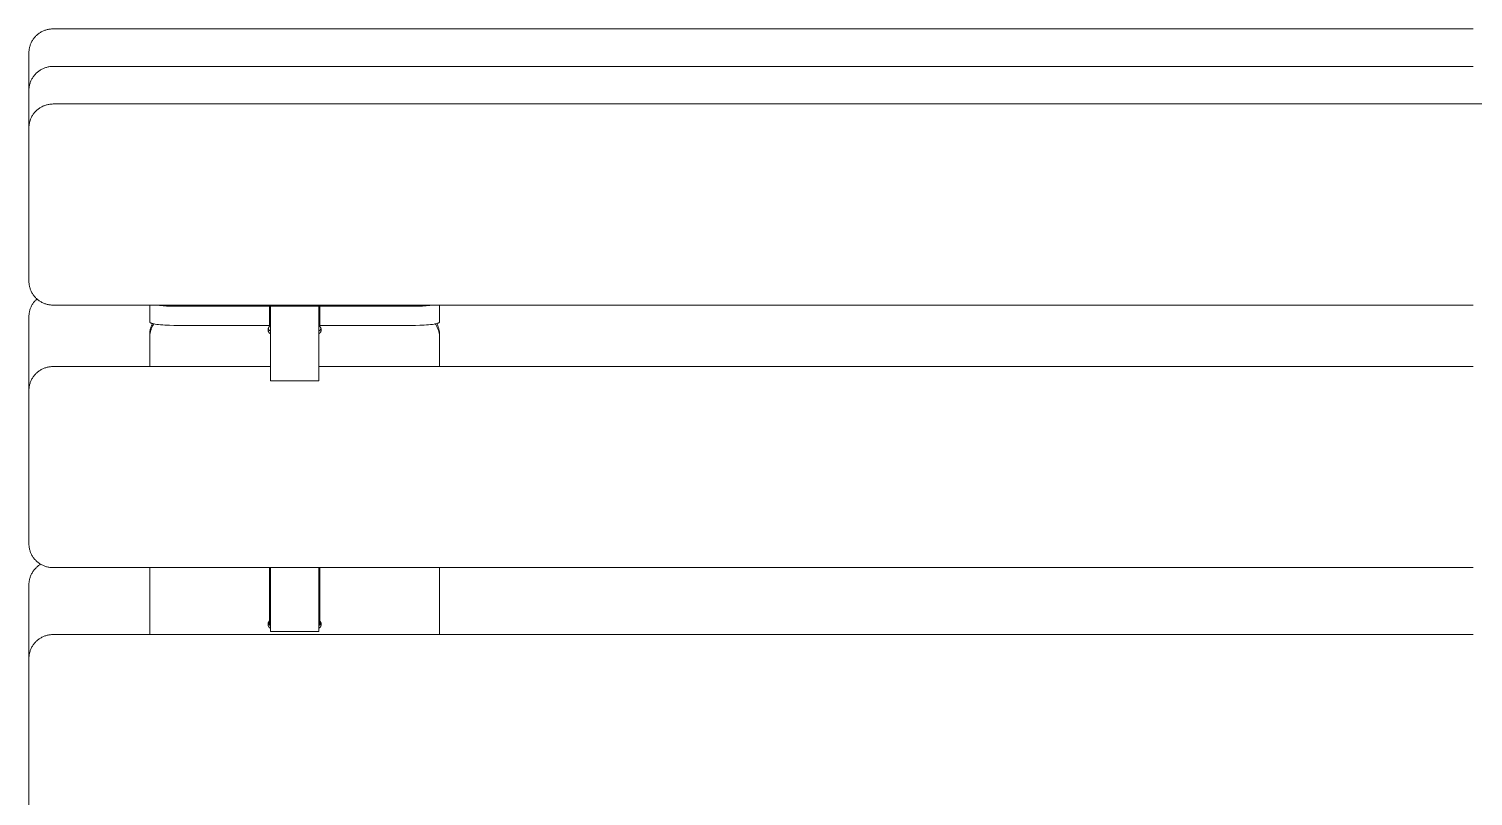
# Model space of a CAD drawing. Header units: inches. Extents: x -6 to 177, y -6 to 113.
# Drawn here: x 42.16 to 53.93, y 104.76 to 111.01 of the extents above; entities that cross this region are included whole.
import ezdxf

# ---------------------------------------------------------------- set-up
doc = ezdxf.new("R2010")
doc.units = ezdxf.units.IN
doc.layers.add('ZANO_R', color=7, linetype='Continuous', lineweight=0)

msp = doc.modelspace()

# ---------------------------------------------------------------- linework, layer by layer
at = {"layer": 'ZANO_R'}
for p, q in [((42.25411, 110.98212), (42.25991, 110.98551)), ((42.25991, 110.98551), (42.26582, 110.98871)), ((42.26582, 110.98871), (42.27184, 110.9917)), ((42.27184, 110.9917), (42.27796, 110.99448)), ((42.27796, 110.99448), (42.28417, 110.99705)), ((42.28417, 110.99705), (42.29047, 110.99941)), ((42.29047, 110.99941), (42.29684, 111.00156)), ((42.29684, 111.00156), (42.30328, 111.00348)), ((42.30328, 111.00348), (42.30978, 111.00518)), ((42.30978, 111.00518), (42.31634, 111.00666)), ((42.31634, 111.00666), (42.32295, 111.00792)), ((42.32295, 111.00792), (42.32959, 111.00895)), ((42.32959, 111.00895), (42.33626, 111.00975)), ((42.33626, 111.00975), (42.34296, 111.01032)), ((42.34296, 111.01032), (42.34967, 111.01067)), ((42.34967, 111.01067), (42.3564, 111.01078)), ((42.3564, 111.01078), (53.92871, 111.01078)), ((42.16512, 110.86052), (42.16683, 110.86703)), ((42.16683, 110.86703), (42.16875, 110.87347)), ((42.16875, 110.87347), (42.17089, 110.87984)), ((42.17089, 110.87984), (42.17325, 110.88613)), ((42.17325, 110.88613), (42.17583, 110.89234)), ((42.17583, 110.89234), (42.17861, 110.89846)), ((42.17861, 110.89846), (42.1816, 110.90448)), ((42.1816, 110.90448), (42.18479, 110.9104)), ((42.18479, 110.9104), (42.18819, 110.9162)), ((42.18819, 110.9162), (42.19178, 110.92188)), ((42.19178, 110.92188), (42.19556, 110.92744)), ((42.19556, 110.92744), (42.19953, 110.93287)), ((42.19953, 110.93287), (42.20368, 110.93815)), ((42.20368, 110.93815), (42.20801, 110.94329)), ((42.20801, 110.94329), (42.21252, 110.94828)), ((42.21252, 110.94828), (42.21719, 110.95312)), ((42.21719, 110.95312), (42.22202, 110.95779)), ((42.22202, 110.95779), (42.22701, 110.96229)), ((42.22701, 110.96229), (42.23215, 110.96662)), ((42.23215, 110.96662), (42.23744, 110.97078)), ((42.23744, 110.97078), (42.24287, 110.97475)), ((42.24287, 110.97475), (42.24842, 110.97853)), ((42.24842, 110.97853), (42.25411, 110.98212)), ((42.15953, 110.81391), (42.15964, 110.82063)), ((42.15953, 110.66096), (42.15953, 110.81391)), ((42.15964, 110.82063), (42.15999, 110.82735)), ((42.15999, 110.82735), (42.16056, 110.83404)), ((42.16056, 110.83404), (42.16136, 110.84072)), ((42.16136, 110.84072), (42.16239, 110.84736)), ((42.16239, 110.84736), (42.16364, 110.85397)), ((42.16364, 110.85397), (42.16512, 110.86052)), ((42.15953, 110.5127), (42.15953, 110.66096)), ((42.19953, 110.62696), (42.20368, 110.63225)), ((42.20368, 110.63225), (42.20801, 110.63739)), ((42.20801, 110.63739), (42.21252, 110.64238)), ((42.21252, 110.64238), (42.21719, 110.64722)), ((42.21719, 110.64722), (42.22202, 110.65189)), ((42.22202, 110.65189), (42.22701, 110.65639)), ((42.22701, 110.65639), (42.23215, 110.66072)), ((42.23215, 110.66072), (42.23744, 110.66488)), ((42.23744, 110.66488), (42.24287, 110.66884)), ((42.24287, 110.66884), (42.24842, 110.67263)), ((42.24842, 110.67263), (42.25411, 110.67622)), ((42.25411, 110.67622), (42.25991, 110.67961)), ((42.25991, 110.67961), (42.26582, 110.68281)), ((42.26582, 110.68281), (42.27184, 110.6858)), ((42.27184, 110.6858), (42.27796, 110.68858)), ((42.27796, 110.68858), (42.28417, 110.69115)), ((42.28417, 110.69115), (42.29047, 110.69351)), ((42.29047, 110.69351), (42.29684, 110.69565)), ((42.29684, 110.69565), (42.30328, 110.69758)), ((42.30328, 110.69758), (42.30978, 110.69928)), ((42.30978, 110.69928), (42.31634, 110.70076)), ((42.31634, 110.70076), (42.32295, 110.70202)), ((42.32295, 110.70202), (42.32959, 110.70304)), ((42.32959, 110.70304), (42.33626, 110.70385)), ((42.33626, 110.70385), (42.34296, 110.70442)), ((42.34296, 110.70442), (42.34967, 110.70476)), ((42.34967, 110.70476), (42.3564, 110.70488)), ((42.3564, 110.70488), (53.92871, 110.70488)), ((42.15953, 110.50801), (42.15964, 110.51473)), ((42.15964, 110.51473), (42.15999, 110.52144)), ((42.15999, 110.52144), (42.16056, 110.52814)), ((42.16056, 110.52814), (42.16136, 110.53482)), ((42.16136, 110.53482), (42.16239, 110.54146)), ((42.16239, 110.54146), (42.16364, 110.54806)), ((42.16364, 110.54806), (42.16512, 110.55462)), ((42.16512, 110.55462), (42.16683, 110.56112)), ((42.16683, 110.56112), (42.16875, 110.56756)), ((42.16875, 110.56756), (42.17089, 110.57394)), ((42.17089, 110.57394), (42.17325, 110.58023)), ((42.17325, 110.58023), (42.17583, 110.58644)), ((42.17583, 110.58644), (42.17861, 110.59256)), ((42.17861, 110.59256), (42.1816, 110.59858)), ((42.1816, 110.59858), (42.18479, 110.6045)), ((42.18479, 110.6045), (42.18819, 110.6103)), ((42.18819, 110.6103), (42.19178, 110.61598)), ((42.19178, 110.61598), (42.19556, 110.62154)), ((42.19556, 110.62154), (42.19953, 110.62696)), ((42.15953, 110.35506), (42.15953, 110.50801)), ((42.31634, 110.39486), (42.32295, 110.39611)), ((42.32295, 110.39611), (42.32959, 110.39714)), ((42.32959, 110.39714), (42.33626, 110.39794)), ((42.33626, 110.39794), (42.34296, 110.39852)), ((42.34296, 110.39852), (42.34967, 110.39886)), ((42.34967, 110.39886), (42.3564, 110.39898)), ((42.3564, 110.39898), (53.92871, 110.39898)), ((53.92871, 110.39898), (65.50103, 110.39898)), ((42.15953, 110.2068), (42.15953, 110.35506)), ((42.17325, 110.27433), (42.17583, 110.28054)), ((42.17583, 110.28054), (42.17861, 110.28666)), ((42.17861, 110.28666), (42.1816, 110.29268)), ((42.1816, 110.29268), (42.18479, 110.29859)), ((42.18479, 110.29859), (42.18819, 110.3044)), ((42.18819, 110.3044), (42.19178, 110.31008)), ((42.19178, 110.31008), (42.19556, 110.31564)), ((42.19556, 110.31564), (42.19953, 110.32106)), ((42.19953, 110.32106), (42.20368, 110.32635)), ((42.20368, 110.32635), (42.20801, 110.33149)), ((42.20801, 110.33149), (42.21252, 110.33648)), ((42.21252, 110.33648), (42.21719, 110.34131)), ((42.21719, 110.34131), (42.22202, 110.34599)), ((42.22202, 110.34599), (42.22701, 110.35049)), ((42.22701, 110.35049), (42.23215, 110.35482)), ((42.23215, 110.35482), (42.23744, 110.35897)), ((42.23744, 110.35897), (42.24287, 110.36294)), ((42.24287, 110.36294), (42.24842, 110.36673)), ((42.24842, 110.36673), (42.25411, 110.37032)), ((42.25411, 110.37032), (42.25991, 110.37371)), ((42.25991, 110.37371), (42.26582, 110.3769)), ((42.26582, 110.3769), (42.27184, 110.37989)), ((42.27184, 110.37989), (42.27796, 110.38268)), ((42.27796, 110.38268), (42.28417, 110.38525)), ((42.28417, 110.38525), (42.29047, 110.38761)), ((42.29047, 110.38761), (42.29684, 110.38975)), ((42.29684, 110.38975), (42.30328, 110.39168)), ((42.30328, 110.39168), (42.30978, 110.39338)), ((42.30978, 110.39338), (42.31634, 110.39486)), ((42.15953, 110.20211), (42.15964, 110.20883)), ((42.15953, 110.04916), (42.15953, 110.20211)), ((42.15964, 110.20883), (42.15999, 110.21554)), ((42.15999, 110.21554), (42.16056, 110.22224)), ((42.16056, 110.22224), (42.16136, 110.22891)), ((42.16136, 110.22891), (42.16239, 110.23556)), ((42.16239, 110.23556), (42.16364, 110.24216)), ((42.16364, 110.24216), (42.16512, 110.24872)), ((42.16512, 110.24872), (42.16683, 110.25522)), ((42.16683, 110.25522), (42.16875, 110.26166)), ((42.16875, 110.26166), (42.17089, 110.26803)), ((42.17089, 110.26803), (42.17325, 110.27433)), ((42.15953, 108.95735), (42.15953, 110.04916)), ((42.15964, 108.95063), (42.15953, 108.95735)), ((42.15999, 108.94392), (42.15964, 108.95063)), ((42.16056, 108.93722), (42.15999, 108.94392)), ((42.16136, 108.93054), (42.16056, 108.93722)), ((42.16239, 108.9239), (42.16136, 108.93054)), ((42.16364, 108.9173), (42.16239, 108.9239)), ((42.16512, 108.91074), (42.16364, 108.9173)), ((42.16683, 108.90424), (42.16512, 108.91074)), ((42.16875, 108.89779), (42.16683, 108.90424)), ((42.17089, 108.89142), (42.16875, 108.89779)), ((42.17325, 108.88513), (42.17089, 108.89142)), ((42.17583, 108.87892), (42.17325, 108.88513)), ((42.17861, 108.8728), (42.17583, 108.87892)), ((42.1816, 108.86678), (42.17861, 108.8728)), ((42.18479, 108.86086), (42.1816, 108.86678)), ((42.17806, 108.74723), (42.18097, 108.75318)), ((42.18097, 108.75318), (42.18408, 108.75903)), ((42.18408, 108.75903), (42.18738, 108.76478)), ((42.18819, 108.85506), (42.18479, 108.86086)), ((42.18738, 108.76478), (42.19087, 108.77041)), ((42.19178, 108.84938), (42.18819, 108.85506)), ((42.19087, 108.77041), (42.19455, 108.77591)), ((42.19556, 108.84382), (42.19178, 108.84938)), ((42.19455, 108.77591), (42.19841, 108.7813)), ((42.19953, 108.83839), (42.19556, 108.84382)), ((42.19841, 108.7813), (42.20245, 108.78654)), ((42.20368, 108.83311), (42.19953, 108.83839)), ((42.20245, 108.78654), (42.20667, 108.79165)), ((42.20801, 108.82797), (42.20368, 108.83311)), ((42.20667, 108.79165), (42.21105, 108.79662)), ((42.21252, 108.82298), (42.20801, 108.82797)), ((42.21105, 108.79662), (42.2156, 108.80143)), ((42.21719, 108.81814), (42.21252, 108.82298)), ((42.2156, 108.80143), (42.22031, 108.80609)), ((42.22202, 108.81347), (42.21719, 108.81814)), ((42.22031, 108.80609), (42.22517, 108.81059)), ((42.22701, 108.80897), (42.22202, 108.81347)), ((42.23215, 108.80464), (42.22701, 108.80897)), ((42.23744, 108.80048), (42.23215, 108.80464)), ((42.24287, 108.79651), (42.23744, 108.80048)), ((42.24842, 108.79273), (42.24287, 108.79651)), ((42.25411, 108.78914), (42.24842, 108.79273)), ((42.25991, 108.78575), (42.25411, 108.78914)), ((42.26582, 108.78255), (42.25991, 108.78575)), ((42.27184, 108.77956), (42.26582, 108.78255)), ((42.27796, 108.77678), (42.27184, 108.77956)), ((42.28417, 108.77421), (42.27796, 108.77678)), ((42.29047, 108.77185), (42.28417, 108.77421)), ((42.29684, 108.76971), (42.29047, 108.77185)), ((42.30328, 108.76778), (42.29684, 108.76971)), ((42.30978, 108.76608), (42.30328, 108.76778)), ((42.31634, 108.7646), (42.30978, 108.76608)), ((42.32295, 108.76334), (42.31634, 108.7646)), ((42.32959, 108.76231), (42.32295, 108.76334)), ((42.33626, 108.76151), (42.32959, 108.76231)), ((42.34296, 108.76094), (42.33626, 108.76151)), ((42.34967, 108.7606), (42.34296, 108.76094)), ((42.3564, 108.76048), (42.34967, 108.7606)), ((53.92871, 108.76048), (42.3564, 108.76048)), ((43.14387, 108.76048), (43.14387, 108.6228)), ((43.22366, 108.75703), (43.19454, 108.76048)), ((43.25286, 108.7544), (43.22366, 108.75703)), ((43.28212, 108.7526), (43.25286, 108.7544)), ((43.31142, 108.75162), (43.28212, 108.7526)), ((43.34074, 108.75146), (43.31142, 108.75162)), ((44.12034, 108.75146), (43.34074, 108.75146)), ((44.12034, 108.76048), (44.12034, 108.75146)), ((44.12034, 108.59549), (44.12034, 108.75146)), ((44.12822, 108.75146), (44.12822, 108.76048)), ((44.12822, 108.75146), (44.52196, 108.75146)), ((44.12822, 108.24455), (44.12822, 108.75146)), ((44.52196, 108.75146), (44.52196, 108.76048)), ((44.52196, 108.24455), (44.52196, 108.75146)), ((44.52983, 108.75146), (44.52983, 108.76048)), ((44.52983, 108.75146), (44.52983, 108.59549)), ((45.30943, 108.75146), (44.52983, 108.75146)), ((45.33875, 108.75162), (45.30943, 108.75146)), ((45.36805, 108.7526), (45.33875, 108.75162)), ((45.39732, 108.7544), (45.36805, 108.7526)), ((45.42652, 108.75703), (45.39732, 108.7544)), ((45.45563, 108.76048), (45.42652, 108.75703)), ((45.5063, 108.6228), (45.5063, 108.76048)), ((42.15953, 108.66383), (42.15964, 108.67045)), ((42.15953, 108.51088), (42.15953, 108.66383)), ((42.15964, 108.67045), (42.15997, 108.67707)), ((42.15997, 108.67707), (42.16053, 108.68367)), ((42.16053, 108.68367), (42.16131, 108.69025)), ((42.16131, 108.69025), (42.16231, 108.6968)), ((42.16231, 108.6968), (42.16353, 108.70331)), ((42.16353, 108.70331), (42.16496, 108.70977)), ((42.16496, 108.70977), (42.16662, 108.71619)), ((42.16662, 108.71619), (42.16849, 108.72254)), ((42.16849, 108.72254), (42.17057, 108.72883)), ((42.17057, 108.72883), (42.17286, 108.73505)), ((42.17286, 108.73505), (42.17536, 108.74118)), ((42.17536, 108.74118), (42.17806, 108.74723)), ((43.14388, 108.62265), (43.14387, 108.6228)), ((43.14398, 108.525), (43.14387, 108.51866)), ((43.14387, 108.51866), (43.14387, 108.50114)), ((43.14388, 108.6225), (43.14388, 108.62265)), ((43.1439, 108.62235), (43.14388, 108.6225)), ((43.14392, 108.62219), (43.1439, 108.62235)), ((43.14395, 108.62204), (43.14392, 108.62219)), ((43.14398, 108.62189), (43.14395, 108.62204)), ((43.14402, 108.62174), (43.14398, 108.62189)), ((43.14429, 108.53134), (43.14398, 108.525)), ((43.14407, 108.62158), (43.14402, 108.62174)), ((43.14412, 108.62143), (43.14407, 108.62158)), ((43.14418, 108.62128), (43.14412, 108.62143)), ((43.14424, 108.62112), (43.14418, 108.62128)), ((43.14432, 108.62097), (43.14424, 108.62112)), ((43.14481, 108.53766), (43.14429, 108.53134)), ((43.14439, 108.62081), (43.14432, 108.62097)), ((43.14487, 108.51638), (43.14432, 108.50987)), ((43.14448, 108.62066), (43.14439, 108.62081)), ((43.14457, 108.6205), (43.14448, 108.62066)), ((43.14467, 108.62035), (43.14457, 108.6205)), ((43.14477, 108.62019), (43.14467, 108.62035)), ((43.14488, 108.62003), (43.14477, 108.62019)), ((43.14554, 108.54396), (43.14481, 108.53766)), ((43.14564, 108.52287), (43.14487, 108.51638)), ((43.145, 108.61988), (43.14488, 108.62003)), ((43.14513, 108.61972), (43.145, 108.61988)), ((43.14526, 108.61957), (43.14513, 108.61972)), ((43.1454, 108.61941), (43.14526, 108.61957)), ((43.14554, 108.61925), (43.1454, 108.61941)), ((43.14569, 108.61909), (43.14554, 108.61925)), ((43.14647, 108.55023), (43.14554, 108.54396)), ((43.14663, 108.52933), (43.14564, 108.52287)), ((43.14585, 108.61894), (43.14569, 108.61909)), ((43.14602, 108.61878), (43.14585, 108.61894)), ((43.14619, 108.61862), (43.14602, 108.61878)), ((43.14637, 108.61846), (43.14619, 108.61862)), ((43.14656, 108.61831), (43.14637, 108.61846)), ((43.14761, 108.55647), (43.14647, 108.55023)), ((43.14675, 108.61815), (43.14656, 108.61831)), ((43.14784, 108.53575), (43.14663, 108.52933)), ((43.14716, 108.61783), (43.14675, 108.61815)), ((43.1476, 108.61751), (43.14716, 108.61783)), ((43.14806, 108.6172), (43.1476, 108.61751)), ((43.14895, 108.56267), (43.14761, 108.55647)), ((43.14927, 108.54213), (43.14784, 108.53575)), ((43.14856, 108.61688), (43.14806, 108.6172)), ((43.14908, 108.61656), (43.14856, 108.61688)), ((43.1505, 108.56882), (43.14895, 108.56267)), ((43.14963, 108.61624), (43.14908, 108.61656)), ((43.1509, 108.54845), (43.14927, 108.54213)), ((43.15022, 108.61592), (43.14963, 108.61624)), ((43.15083, 108.6156), (43.15022, 108.61592)), ((43.15224, 108.57492), (43.1505, 108.56882)), ((43.15147, 108.61528), (43.15083, 108.6156)), ((43.15276, 108.55472), (43.1509, 108.54845)), ((43.15285, 108.61465), (43.15147, 108.61528)), ((43.15419, 108.58095), (43.15224, 108.57492)), ((43.15482, 108.56092), (43.15276, 108.55472)), ((43.15434, 108.61401), (43.15285, 108.61465)), ((43.15633, 108.58692), (43.15419, 108.58095)), ((43.15596, 108.61338), (43.15434, 108.61401)), ((43.15709, 108.56705), (43.15482, 108.56092)), ((43.15769, 108.61275), (43.15596, 108.61338)), ((43.15867, 108.59282), (43.15633, 108.58692)), ((43.15956, 108.57309), (43.15709, 108.56705)), ((43.15955, 108.61212), (43.15769, 108.61275)), ((43.16119, 108.59863), (43.15867, 108.59282)), ((43.16154, 108.61149), (43.15955, 108.61212)), ((43.16224, 108.57905), (43.15956, 108.57309)), ((43.16391, 108.60437), (43.16119, 108.59863)), ((43.16587, 108.61026), (43.16154, 108.61149)), ((43.16512, 108.58492), (43.16224, 108.57905)), ((43.16682, 108.61), (43.16391, 108.60437)), ((43.16819, 108.59069), (43.16512, 108.58492)), ((43.17068, 108.60904), (43.16587, 108.61026)), ((43.17146, 108.59635), (43.16819, 108.59069)), ((43.17596, 108.60785), (43.17068, 108.60904)), ((43.17491, 108.60189), (43.17146, 108.59635)), ((43.17855, 108.60732), (43.17491, 108.60189)), ((43.18171, 108.6067), (43.17596, 108.60785)), ((43.1879, 108.60558), (43.18171, 108.6067)), ((43.20153, 108.60349), (43.1879, 108.60558)), ((43.21665, 108.6016), (43.20153, 108.60349)), ((43.23301, 108.59994), (43.21665, 108.6016)), ((43.25032, 108.59854), (43.23301, 108.59994)), ((43.26827, 108.59741), (43.25032, 108.59854)), ((43.30492, 108.59594), (43.26827, 108.59741)), ((43.34074, 108.59549), (43.30492, 108.59594)), ((44.12034, 108.59549), (43.34074, 108.59549)), ((44.10881, 108.5592), (44.10883, 108.56055)), ((44.10885, 108.55786), (44.10881, 108.5592)), ((44.10883, 108.56055), (44.10889, 108.56189)), ((44.10892, 108.55652), (44.10885, 108.55786)), ((44.10889, 108.56189), (44.109, 108.56324)), ((44.10905, 108.55518), (44.10892, 108.55652)), ((44.109, 108.56324), (44.10915, 108.56457)), ((44.10922, 108.55384), (44.10905, 108.55518)), ((44.10915, 108.56457), (44.10935, 108.5659)), ((44.10944, 108.55251), (44.10922, 108.55384)), ((44.10935, 108.5659), (44.1096, 108.56723)), ((44.1097, 108.55119), (44.10944, 108.55251)), ((44.1096, 108.56723), (44.10989, 108.56854)), ((44.11001, 108.54988), (44.1097, 108.55119)), ((44.10989, 108.56854), (44.11023, 108.56984)), ((44.11037, 108.54859), (44.11001, 108.54988)), ((44.11023, 108.56984), (44.11061, 108.57113)), ((44.11077, 108.5473), (44.11037, 108.54859)), ((44.11079, 108.56912), (44.11039, 108.5704)), ((44.11061, 108.57113), (44.11104, 108.57241)), ((44.11121, 108.54603), (44.11077, 108.5473)), ((44.11124, 108.56785), (44.11079, 108.56912)), ((44.11104, 108.57241), (44.11151, 108.57367)), ((44.1117, 108.54478), (44.11121, 108.54603)), ((44.11173, 108.5666), (44.11124, 108.56785)), ((44.11151, 108.57367), (44.11203, 108.57491)), ((44.11223, 108.54354), (44.1117, 108.54478)), ((44.11226, 108.56537), (44.11173, 108.5666)), ((44.11203, 108.57491), (44.11258, 108.57614)), ((44.1128, 108.54232), (44.11223, 108.54354)), ((44.11284, 108.56416), (44.11226, 108.56537)), ((44.11258, 108.57614), (44.11318, 108.57734)), ((44.11342, 108.54113), (44.1128, 108.54232)), ((44.11345, 108.56296), (44.11284, 108.56416)), ((44.11318, 108.57734), (44.11382, 108.57852)), ((44.11408, 108.53995), (44.11342, 108.54113)), ((44.11411, 108.56179), (44.11345, 108.56296)), ((44.11382, 108.57852), (44.11451, 108.57968)), ((44.11477, 108.5388), (44.11408, 108.53995)), ((44.11481, 108.56064), (44.11411, 108.56179)), ((44.11451, 108.57968), (44.11523, 108.58082)), ((44.11551, 108.53768), (44.11477, 108.5388)), ((44.11554, 108.55952), (44.11481, 108.56064)), ((44.11523, 108.58082), (44.11599, 108.58193)), ((44.11629, 108.53658), (44.11551, 108.53768)), ((44.11632, 108.55842), (44.11554, 108.55952)), ((44.11599, 108.58193), (44.11679, 108.58301)), ((44.1171, 108.5355), (44.11629, 108.53658)), ((44.11713, 108.55735), (44.11632, 108.55842)), ((44.11679, 108.58301), (44.11762, 108.58407)), ((44.11795, 108.53446), (44.1171, 108.5355)), ((44.11798, 108.55631), (44.11713, 108.55735)), ((44.11762, 108.58407), (44.11849, 108.58509)), ((44.11883, 108.53345), (44.11795, 108.53446)), ((44.11886, 108.5553), (44.11798, 108.55631)), ((44.11849, 108.58509), (44.1194, 108.58609)), ((44.11975, 108.53246), (44.11883, 108.53345)), ((44.11978, 108.55432), (44.11886, 108.5553)), ((44.1194, 108.58609), (44.12034, 108.58705)), ((44.12071, 108.53151), (44.11975, 108.53246)), ((44.12073, 108.55337), (44.11978, 108.55432)), ((44.12034, 108.58705), (44.12034, 108.59549)), ((44.12169, 108.5306), (44.12071, 108.53151)), ((44.12171, 108.55245), (44.12073, 108.55337)), ((44.12271, 108.52972), (44.12169, 108.5306)), ((44.12273, 108.55157), (44.12171, 108.55245)), ((44.12376, 108.52887), (44.12271, 108.52972)), ((44.12377, 108.55073), (44.12273, 108.55157)), ((44.12483, 108.52806), (44.12376, 108.52887)), ((44.12484, 108.54992), (44.12377, 108.55073)), ((44.12593, 108.52729), (44.12483, 108.52806)), ((44.12594, 108.54915), (44.12484, 108.54992)), ((44.12706, 108.52656), (44.12593, 108.52729)), ((44.12707, 108.54841), (44.12594, 108.54915)), ((44.12822, 108.52587), (44.12706, 108.52656)), ((44.12822, 108.54772), (44.12707, 108.54841)), ((44.52311, 108.54841), (44.52196, 108.54772)), ((44.52311, 108.52656), (44.52196, 108.52587)), ((44.52423, 108.54915), (44.52311, 108.54841)), ((44.52424, 108.52729), (44.52311, 108.52656)), ((44.52533, 108.54992), (44.52423, 108.54915)), ((44.52534, 108.52806), (44.52424, 108.52729)), ((44.5264, 108.55073), (44.52533, 108.54992)), ((44.52642, 108.52887), (44.52534, 108.52806)), ((44.52745, 108.55157), (44.5264, 108.55073)), ((44.52746, 108.52972), (44.52642, 108.52887)), ((44.52846, 108.55245), (44.52745, 108.55157)), ((44.52848, 108.5306), (44.52746, 108.52972)), ((44.52944, 108.55337), (44.52846, 108.55245)), ((44.52947, 108.53151), (44.52848, 108.5306)), ((44.53039, 108.55432), (44.52944, 108.55337)), ((44.53042, 108.53246), (44.52947, 108.53151)), ((44.52983, 108.59549), (44.52983, 108.58705)), ((45.30943, 108.59549), (44.52983, 108.59549)), ((44.52983, 108.58705), (44.53077, 108.58609)), ((44.53131, 108.5553), (44.53039, 108.55432)), ((44.53134, 108.53345), (44.53042, 108.53246)), ((44.53077, 108.58609), (44.53168, 108.58509)), ((44.53219, 108.55631), (44.53131, 108.5553)), ((44.53223, 108.53446), (44.53134, 108.53345)), ((44.53168, 108.58509), (44.53255, 108.58407)), ((44.53304, 108.55735), (44.53219, 108.55631)), ((44.53308, 108.5355), (44.53223, 108.53446)), ((44.53255, 108.58407), (44.53339, 108.58301)), ((44.53385, 108.55842), (44.53304, 108.55735)), ((44.53389, 108.53658), (44.53308, 108.5355)), ((44.53339, 108.58301), (44.53419, 108.58193)), ((44.53463, 108.55952), (44.53385, 108.55842)), ((44.53466, 108.53768), (44.53389, 108.53658)), ((44.53419, 108.58193), (44.53495, 108.58082)), ((44.53537, 108.56064), (44.53463, 108.55952)), ((44.5354, 108.5388), (44.53466, 108.53768)), ((44.53495, 108.58082), (44.53567, 108.57968)), ((44.53606, 108.56179), (44.53537, 108.56064)), ((44.5361, 108.53995), (44.5354, 108.5388)), ((44.53567, 108.57968), (44.53635, 108.57852)), ((44.53672, 108.56296), (44.53606, 108.56179)), ((44.53675, 108.54113), (44.5361, 108.53995)), ((44.53635, 108.57852), (44.53699, 108.57734)), ((44.53734, 108.56416), (44.53672, 108.56296)), ((44.53737, 108.54232), (44.53675, 108.54113)), ((44.53699, 108.57734), (44.53759, 108.57614)), ((44.53791, 108.56537), (44.53734, 108.56416)), ((44.53794, 108.54354), (44.53737, 108.54232)), ((44.53759, 108.57614), (44.53815, 108.57491)), ((44.53845, 108.5666), (44.53791, 108.56537)), ((44.53847, 108.54478), (44.53794, 108.54354)), ((44.53815, 108.57491), (44.53866, 108.57367)), ((44.53894, 108.56785), (44.53845, 108.5666)), ((44.53896, 108.54603), (44.53847, 108.54478)), ((44.53866, 108.57367), (44.53913, 108.57241)), ((44.53938, 108.56912), (44.53894, 108.56785)), ((44.53941, 108.5473), (44.53896, 108.54603)), ((44.53913, 108.57241), (44.53956, 108.57113)), ((44.53979, 108.5704), (44.53938, 108.56912)), ((44.53981, 108.54859), (44.53941, 108.5473)), ((44.53956, 108.57113), (44.53994, 108.56984)), ((44.54016, 108.54988), (44.53981, 108.54859)), ((44.53994, 108.56984), (44.54028, 108.56854)), ((44.54047, 108.55119), (44.54016, 108.54988)), ((44.54028, 108.56854), (44.54057, 108.56723)), ((44.54073, 108.55251), (44.54047, 108.55119)), ((44.54057, 108.56723), (44.54082, 108.5659)), ((44.54095, 108.55384), (44.54073, 108.55251)), ((44.54082, 108.5659), (44.54102, 108.56457)), ((44.54112, 108.55518), (44.54095, 108.55384)), ((44.54102, 108.56457), (44.54118, 108.56324)), ((44.54125, 108.55652), (44.54112, 108.55518)), ((44.54118, 108.56324), (44.54128, 108.56189)), ((44.54133, 108.55786), (44.54125, 108.55652)), ((44.54128, 108.56189), (44.54134, 108.56055)), ((44.54136, 108.5592), (44.54133, 108.55786)), ((44.54134, 108.56055), (44.54136, 108.5592)), ((45.34526, 108.59594), (45.30943, 108.59549)), ((45.3819, 108.59741), (45.34526, 108.59594)), ((45.39985, 108.59854), (45.3819, 108.59741)), ((45.41716, 108.59994), (45.39985, 108.59854)), ((45.43352, 108.6016), (45.41716, 108.59994)), ((45.44864, 108.60349), (45.43352, 108.6016)), ((45.46227, 108.60558), (45.44864, 108.60349)), ((45.46846, 108.6067), (45.46227, 108.60558)), ((45.47421, 108.60785), (45.46846, 108.6067)), ((45.47526, 108.60189), (45.47162, 108.60732)), ((45.4795, 108.60904), (45.47421, 108.60785)), ((45.47872, 108.59635), (45.47526, 108.60189)), ((45.48198, 108.59069), (45.47872, 108.59635)), ((45.48431, 108.61026), (45.4795, 108.60904)), ((45.48506, 108.58492), (45.48198, 108.59069)), ((45.48626, 108.60437), (45.48336, 108.61)), ((45.48864, 108.61149), (45.48431, 108.61026)), ((45.48793, 108.57905), (45.48506, 108.58492)), ((45.48898, 108.59863), (45.48626, 108.60437)), ((45.49061, 108.57309), (45.48793, 108.57905)), ((45.49062, 108.61212), (45.48864, 108.61149)), ((45.49151, 108.59282), (45.48898, 108.59863)), ((45.49309, 108.56705), (45.49061, 108.57309)), ((45.49248, 108.61275), (45.49062, 108.61212)), ((45.49384, 108.58692), (45.49151, 108.59282)), ((45.49422, 108.61338), (45.49248, 108.61275)), ((45.49536, 108.56092), (45.49309, 108.56705)), ((45.49598, 108.58095), (45.49384, 108.58692)), ((45.49583, 108.61401), (45.49422, 108.61338)), ((45.49742, 108.55472), (45.49536, 108.56092)), ((45.49733, 108.61465), (45.49583, 108.61401)), ((45.49793, 108.57492), (45.49598, 108.58095)), ((45.4987, 108.61528), (45.49733, 108.61465)), ((45.49927, 108.54845), (45.49742, 108.55472)), ((45.49968, 108.56882), (45.49793, 108.57492)), ((45.49934, 108.6156), (45.4987, 108.61528)), ((45.50091, 108.54213), (45.49927, 108.54845)), ((45.49996, 108.61592), (45.49934, 108.6156)), ((45.50122, 108.56267), (45.49968, 108.56882)), ((45.50054, 108.61624), (45.49996, 108.61592)), ((45.50109, 108.61656), (45.50054, 108.61624)), ((45.50233, 108.53575), (45.50091, 108.54213)), ((45.50162, 108.61688), (45.50109, 108.61656)), ((45.50256, 108.55647), (45.50122, 108.56267)), ((45.50211, 108.6172), (45.50162, 108.61688)), ((45.50258, 108.61751), (45.50211, 108.6172)), ((45.50354, 108.52933), (45.50233, 108.53575)), ((45.5037, 108.55023), (45.50256, 108.55647)), ((45.50301, 108.61783), (45.50258, 108.61751)), ((45.50342, 108.61815), (45.50301, 108.61783)), ((45.50362, 108.61831), (45.50342, 108.61815)), ((45.50453, 108.52287), (45.50354, 108.52933)), ((45.5038, 108.61846), (45.50362, 108.61831)), ((45.50464, 108.54396), (45.5037, 108.55023)), ((45.50398, 108.61862), (45.5038, 108.61846)), ((45.50416, 108.61878), (45.50398, 108.61862)), ((45.50432, 108.61894), (45.50416, 108.61878)), ((45.50448, 108.61909), (45.50432, 108.61894)), ((45.50463, 108.61925), (45.50448, 108.61909)), ((45.5053, 108.51638), (45.50453, 108.52287)), ((45.50478, 108.61941), (45.50463, 108.61925)), ((45.50536, 108.53766), (45.50464, 108.54396)), ((45.50492, 108.61957), (45.50478, 108.61941)), ((45.50505, 108.61972), (45.50492, 108.61957)), ((45.50517, 108.61988), (45.50505, 108.61972)), ((45.50529, 108.62003), (45.50517, 108.61988)), ((45.5054, 108.62019), (45.50529, 108.62003)), ((45.50586, 108.50987), (45.5053, 108.51638)), ((45.50588, 108.53134), (45.50536, 108.53766)), ((45.50551, 108.62035), (45.5054, 108.62019)), ((45.5056, 108.6205), (45.50551, 108.62035)), ((45.50569, 108.62066), (45.5056, 108.6205)), ((45.50578, 108.62081), (45.50569, 108.62066)), ((45.50586, 108.62097), (45.50578, 108.62081)), ((45.50593, 108.62112), (45.50586, 108.62097)), ((45.5062, 108.525), (45.50588, 108.53134)), ((45.50599, 108.62128), (45.50593, 108.62112)), ((45.50605, 108.62143), (45.50599, 108.62128)), ((45.50611, 108.62158), (45.50605, 108.62143)), ((45.50615, 108.62174), (45.50611, 108.62158)), ((45.50619, 108.62189), (45.50615, 108.62174)), ((45.50623, 108.62204), (45.50619, 108.62189)), ((45.5063, 108.51866), (45.5062, 108.525)), ((45.50625, 108.62219), (45.50623, 108.62204)), ((45.50627, 108.62235), (45.50625, 108.62219)), ((45.50629, 108.6225), (45.50627, 108.62235)), ((45.5063, 108.62265), (45.50629, 108.6225)), ((45.5063, 108.6228), (45.5063, 108.62265)), ((45.5063, 108.50114), (45.5063, 108.51866)), ((42.15953, 108.06764), (42.15953, 108.51088)), ((43.14398, 108.50334), (43.14387, 108.49681)), ((43.14387, 108.49681), (43.14387, 108.25982)), ((43.14432, 108.50987), (43.14398, 108.50334)), ((45.50619, 108.50334), (45.50586, 108.50987)), ((45.5063, 108.49681), (45.50619, 108.50334)), ((45.5063, 108.25982), (45.5063, 108.49681)), ((42.1816, 108.15352), (42.18479, 108.15944)), ((42.18479, 108.15944), (42.18819, 108.16524)), ((42.18819, 108.16524), (42.19178, 108.17092)), ((42.19178, 108.17092), (42.19556, 108.17648)), ((42.19556, 108.17648), (42.19953, 108.18191)), ((42.19953, 108.18191), (42.20368, 108.18719)), ((42.20368, 108.18719), (42.20801, 108.19233)), ((42.20801, 108.19233), (42.21252, 108.19732)), ((42.21252, 108.19732), (42.21719, 108.20216)), ((42.21719, 108.20216), (42.22202, 108.20683)), ((42.22202, 108.20683), (42.22701, 108.21133)), ((42.22701, 108.21133), (42.23215, 108.21566)), ((42.23215, 108.21566), (42.23744, 108.21982)), ((42.23744, 108.21982), (42.24287, 108.22379)), ((42.24287, 108.22379), (42.24842, 108.22757)), ((42.24842, 108.22757), (42.25411, 108.23116)), ((42.25411, 108.23116), (42.25991, 108.23455)), ((42.25991, 108.23455), (42.26582, 108.23775)), ((42.26582, 108.23775), (42.27184, 108.24074)), ((42.27184, 108.24074), (42.27796, 108.24352)), ((42.27796, 108.24352), (42.28417, 108.24609)), ((42.28417, 108.24609), (42.29047, 108.24845)), ((42.29047, 108.24845), (42.29684, 108.2506)), ((42.29684, 108.2506), (42.30328, 108.25252)), ((42.30328, 108.25252), (42.30978, 108.25422)), ((42.30978, 108.25422), (42.31634, 108.2557)), ((42.31634, 108.2557), (42.32295, 108.25696)), ((42.32295, 108.25696), (42.32959, 108.25799)), ((42.32959, 108.25799), (42.33626, 108.25879)), ((42.33626, 108.25879), (42.34296, 108.25936)), ((42.34296, 108.25936), (42.34967, 108.25971)), ((42.34967, 108.25971), (42.3564, 108.25982)), ((42.3564, 108.25982), (44.12822, 108.25982)), ((44.12822, 108.17143), (44.12822, 108.24455)), ((44.12822, 108.14925), (44.12822, 108.17143)), ((44.52196, 108.25982), (53.92871, 108.25982)), ((44.52196, 108.17143), (44.52196, 108.24455)), ((44.52196, 108.14925), (44.52196, 108.17143)), ((42.15953, 108.06295), (42.15964, 108.06967)), ((42.15953, 107.91), (42.15953, 108.06295)), ((42.15964, 108.06967), (42.15999, 108.07639)), ((42.15999, 108.07639), (42.16056, 108.08308)), ((42.16056, 108.08308), (42.16136, 108.08976)), ((42.16136, 108.08976), (42.16239, 108.0964)), ((42.16239, 108.0964), (42.16364, 108.10301)), ((42.16364, 108.10301), (42.16512, 108.10956)), ((42.16512, 108.10956), (42.16683, 108.11607)), ((42.16683, 108.11607), (42.16875, 108.12251)), ((42.16875, 108.12251), (42.17089, 108.12888)), ((42.17089, 108.12888), (42.17325, 108.13517)), ((42.17325, 108.13517), (42.17583, 108.14138)), ((42.17583, 108.14138), (42.17861, 108.1475)), ((42.17861, 108.1475), (42.1816, 108.15352)), ((44.12822, 108.14412), (44.12822, 108.14925)), ((44.12822, 108.14303), (44.12822, 108.14412)), ((44.12822, 108.14283), (44.12822, 108.14303)), ((44.12822, 108.14286), (44.12822, 108.14282)), ((44.12822, 108.14282), (44.12822, 108.14283)), ((44.52196, 108.14282), (44.12822, 108.14282)), ((44.12822, 108.14282), (44.12822, 108.14282)), ((44.12822, 108.14282), (44.12822, 108.14282)), ((44.52196, 108.14412), (44.52196, 108.14925)), ((44.52196, 108.14303), (44.52196, 108.14412)), ((44.52196, 108.14283), (44.52196, 108.14303)), ((44.52196, 108.14286), (44.52196, 108.14282)), ((44.52196, 108.14282), (44.52196, 108.14283)), ((44.52196, 108.14282), (44.52196, 108.14282)), ((44.52196, 108.14282), (44.52196, 108.14282)), ((42.15953, 106.81819), (42.15953, 107.91)), ((42.15964, 106.81147), (42.15953, 106.81819)), ((42.15999, 106.80476), (42.15964, 106.81147)), ((42.16056, 106.79806), (42.15999, 106.80476)), ((42.16136, 106.79139), (42.16056, 106.79806)), ((42.16239, 106.78474), (42.16136, 106.79139)), ((42.16364, 106.77814), (42.16239, 106.78474)), ((42.16512, 106.77158), (42.16364, 106.77814)), ((42.16683, 106.76508), (42.16512, 106.77158)), ((42.16875, 106.75864), (42.16683, 106.76508)), ((42.17089, 106.75227), (42.16875, 106.75864)), ((42.17325, 106.74597), (42.17089, 106.75227)), ((42.17583, 106.73976), (42.17325, 106.74597)), ((42.17861, 106.73364), (42.17583, 106.73976)), ((42.1816, 106.72762), (42.17861, 106.73364)), ((42.18479, 106.72171), (42.1816, 106.72762)), ((42.18819, 106.7159), (42.18479, 106.72171)), ((42.19178, 106.71022), (42.18819, 106.7159)), ((42.19556, 106.70466), (42.19178, 106.71022)), ((42.19953, 106.69924), (42.19556, 106.70466)), ((42.20368, 106.69395), (42.19953, 106.69924)), ((42.20801, 106.68881), (42.20368, 106.69395)), ((42.21252, 106.68382), (42.20801, 106.68881)), ((42.21719, 106.67899), (42.21252, 106.68382)), ((42.22202, 106.67432), (42.21719, 106.67899)), ((42.22701, 106.66981), (42.22202, 106.67432)), ((42.22291, 106.62492), (42.22796, 106.62942)), ((42.23215, 106.66548), (42.22701, 106.66981)), ((42.22796, 106.62942), (42.23317, 106.63375)), ((42.23744, 106.66133), (42.23215, 106.66548)), ((42.23317, 106.63375), (42.23852, 106.6379)), ((42.24287, 106.65736), (42.23744, 106.66133)), ((42.23852, 106.6379), (42.24402, 106.64186)), ((42.24842, 106.65358), (42.24287, 106.65736)), ((42.24402, 106.64186), (42.24964, 106.64563)), ((42.25411, 106.64999), (42.24842, 106.65358)), ((42.24964, 106.64563), (42.2554, 106.64921)), ((42.25991, 106.64659), (42.25411, 106.64999)), ((42.26582, 106.6434), (42.25991, 106.64659)), ((42.27184, 106.64041), (42.26582, 106.6434)), ((42.27796, 106.63762), (42.27184, 106.64041)), ((42.28417, 106.63505), (42.27796, 106.63762)), ((42.29047, 106.63269), (42.28417, 106.63505)), ((42.29684, 106.63055), (42.29047, 106.63269)), ((42.30328, 106.62863), (42.29684, 106.63055)), ((42.16139, 106.50723), (42.16243, 106.51392)), ((42.16243, 106.51392), (42.16371, 106.52057)), ((42.16371, 106.52057), (42.16521, 106.52717)), ((42.16521, 106.52717), (42.16694, 106.53372)), ((42.16694, 106.53372), (42.16889, 106.54021)), ((42.16889, 106.54021), (42.17106, 106.54662)), ((42.17106, 106.54662), (42.17346, 106.55296)), ((42.17346, 106.55296), (42.17607, 106.5592)), ((42.17607, 106.5592), (42.17889, 106.56536)), ((42.17889, 106.56536), (42.18192, 106.57142)), ((42.18192, 106.57142), (42.18516, 106.57736)), ((42.18516, 106.57736), (42.18861, 106.5832)), ((42.18861, 106.5832), (42.19225, 106.58891)), ((42.19225, 106.58891), (42.19608, 106.59449)), ((42.19608, 106.59449), (42.20011, 106.59993)), ((42.20011, 106.59993), (42.20432, 106.60524)), ((42.20432, 106.60524), (42.20871, 106.6104)), ((42.20871, 106.6104), (42.21327, 106.6154)), ((42.21327, 106.6154), (42.21801, 106.62024)), ((42.21801, 106.62024), (42.22291, 106.62492)), ((42.30978, 106.62692), (42.30328, 106.62863)), ((42.31634, 106.62544), (42.30978, 106.62692)), ((42.32295, 106.62419), (42.31634, 106.62544)), ((42.32959, 106.62316), (42.32295, 106.62419)), ((42.33626, 106.62236), (42.32959, 106.62316)), ((42.34296, 106.62178), (42.33626, 106.62236)), ((42.34967, 106.62144), (42.34296, 106.62178)), ((42.3564, 106.62133), (42.34967, 106.62144)), ((53.92871, 106.62133), (42.3564, 106.62133)), ((43.14387, 106.07621), (43.14387, 106.62133)), ((44.12034, 106.62133), (44.12034, 106.18796)), ((44.12822, 106.5929), (44.12822, 106.62133)), ((44.12822, 106.20296), (44.12822, 106.5929)), ((44.52196, 106.5929), (44.52196, 106.62133)), ((44.52196, 106.20296), (44.52196, 106.5929)), ((44.52983, 106.18796), (44.52983, 106.62133)), ((45.5063, 106.62133), (45.5063, 106.07621)), ((42.15953, 106.48022), (42.15964, 106.48699)), ((42.15953, 106.32727), (42.15953, 106.48022)), ((42.15964, 106.48699), (42.15999, 106.49375)), ((42.15999, 106.49375), (42.16057, 106.5005)), ((42.16057, 106.5005), (42.16139, 106.50723)), ((42.15953, 105.88403), (42.15953, 106.32727)), ((44.10883, 106.16146), (44.10882, 106.16011)), ((44.10882, 106.16011), (44.10885, 106.15877)), ((44.10889, 106.1628), (44.10883, 106.16146)), ((44.10885, 106.15877), (44.10893, 106.15743)), ((44.109, 106.16414), (44.10889, 106.1628)), ((44.10916, 106.16548), (44.109, 106.16414)), ((44.10936, 106.16681), (44.10916, 106.16548)), ((44.1096, 106.16813), (44.10936, 106.16681)), ((44.1099, 106.16945), (44.1096, 106.16813)), ((44.11023, 106.17075), (44.1099, 106.16945)), ((44.11062, 106.17204), (44.11023, 106.17075)), ((44.11039, 106.17131), (44.11079, 106.17003)), ((44.11104, 106.17332), (44.11062, 106.17204)), ((44.11079, 106.17003), (44.11124, 106.16876)), ((44.11151, 106.17458), (44.11104, 106.17332)), ((44.11124, 106.16876), (44.11173, 106.16751)), ((44.11203, 106.17582), (44.11151, 106.17458)), ((44.11173, 106.16751), (44.11226, 106.16628)), ((44.11259, 106.17704), (44.11203, 106.17582)), ((44.11226, 106.16628), (44.11284, 106.16507)), ((44.11319, 106.17825), (44.11259, 106.17704)), ((44.11284, 106.16507), (44.11345, 106.16387)), ((44.11383, 106.17943), (44.11319, 106.17825)), ((44.11345, 106.16387), (44.11411, 106.1627)), ((44.11451, 106.18059), (44.11383, 106.17943)), ((44.11411, 106.1627), (44.11481, 106.16155)), ((44.11523, 106.18173), (44.11451, 106.18059)), ((44.11481, 106.16155), (44.11555, 106.16043)), ((44.11599, 106.18284), (44.11523, 106.18173)), ((44.11555, 106.16043), (44.11632, 106.15933)), ((44.11679, 106.18392), (44.11599, 106.18284)), ((44.11632, 106.15933), (44.11713, 106.15826)), ((44.11762, 106.18498), (44.11679, 106.18392)), ((44.11713, 106.15826), (44.11798, 106.15722)), ((44.1185, 106.186), (44.11762, 106.18498)), ((44.1194, 106.18699), (44.1185, 106.186)), ((44.12034, 106.18796), (44.1194, 106.18699)), ((44.12034, 106.15466), (44.12034, 106.18796)), ((44.12822, 106.12984), (44.12822, 106.20296)), ((44.52196, 106.12984), (44.52196, 106.20296)), ((44.52983, 106.18796), (44.52983, 106.15466)), ((44.52983, 106.18796), (44.53077, 106.18699)), ((44.53077, 106.18699), (44.53168, 106.186)), ((44.53168, 106.186), (44.53255, 106.18498)), ((44.53219, 106.15722), (44.53304, 106.15826)), ((44.53255, 106.18498), (44.53339, 106.18392)), ((44.53304, 106.15826), (44.53385, 106.15933)), ((44.53339, 106.18392), (44.53418, 106.18284)), ((44.53385, 106.15933), (44.53463, 106.16043)), ((44.53418, 106.18284), (44.53494, 106.18173)), ((44.53463, 106.16043), (44.53536, 106.16155)), ((44.53494, 106.18173), (44.53567, 106.18059)), ((44.53536, 106.16155), (44.53606, 106.1627)), ((44.53567, 106.18059), (44.53635, 106.17943)), ((44.53606, 106.1627), (44.53672, 106.16387)), ((44.53635, 106.17943), (44.53699, 106.17825)), ((44.53672, 106.16387), (44.53734, 106.16507)), ((44.53699, 106.17825), (44.53759, 106.17704)), ((44.53734, 106.16507), (44.53791, 106.16628)), ((44.53759, 106.17704), (44.53815, 106.17582)), ((44.53791, 106.16628), (44.53844, 106.16751)), ((44.53815, 106.17582), (44.53866, 106.17458)), ((44.53844, 106.16751), (44.53894, 106.16876)), ((44.53866, 106.17458), (44.53913, 106.17332)), ((44.53894, 106.16876), (44.53938, 106.17003)), ((44.53913, 106.17332), (44.53956, 106.17204)), ((44.53938, 106.17003), (44.53979, 106.17131)), ((44.53956, 106.17204), (44.53994, 106.17075)), ((44.53994, 106.17075), (44.54028, 106.16945)), ((44.54028, 106.16945), (44.54057, 106.16813)), ((44.54057, 106.16813), (44.54082, 106.16681)), ((44.54082, 106.16681), (44.54102, 106.16548)), ((44.54102, 106.16548), (44.54117, 106.16414)), ((44.54117, 106.16414), (44.54128, 106.1628)), ((44.54132, 106.15877), (44.54124, 106.15743)), ((44.54128, 106.1628), (44.54134, 106.16146)), ((44.54136, 106.16011), (44.54132, 106.15877)), ((44.54134, 106.16146), (44.54136, 106.16011)), ((42.24287, 106.04018), (42.24842, 106.04396)), ((42.24842, 106.04396), (42.25411, 106.04755)), ((42.25411, 106.04755), (42.25991, 106.05094)), ((42.25991, 106.05094), (42.26582, 106.05414)), ((42.26582, 106.05414), (42.27184, 106.05713)), ((42.27184, 106.05713), (42.27796, 106.05991)), ((42.27796, 106.05991), (42.28417, 106.06248)), ((42.28417, 106.06248), (42.29047, 106.06484)), ((42.29047, 106.06484), (42.29684, 106.06698)), ((42.29684, 106.06698), (42.30328, 106.06891)), ((42.30328, 106.06891), (42.30978, 106.07061)), ((42.30978, 106.07061), (42.31634, 106.07209)), ((42.31634, 106.07209), (42.32295, 106.07335)), ((42.32295, 106.07335), (42.32959, 106.07438)), ((42.32959, 106.07438), (42.33626, 106.07518)), ((42.33626, 106.07518), (42.34296, 106.07575)), ((42.34296, 106.07575), (42.34967, 106.07609)), ((42.34967, 106.07609), (42.3564, 106.07621)), ((42.3564, 106.07621), (53.92871, 106.07621)), ((44.10893, 106.15743), (44.10905, 106.15609)), ((44.10905, 106.15609), (44.10923, 106.15475)), ((44.10923, 106.15475), (44.10944, 106.15342)), ((44.10944, 106.15342), (44.10971, 106.1521)), ((44.10971, 106.1521), (44.11002, 106.15079)), ((44.11002, 106.15079), (44.11037, 106.1495)), ((44.11037, 106.1495), (44.11077, 106.14821)), ((44.11077, 106.14821), (44.11122, 106.14694)), ((44.11122, 106.14694), (44.1117, 106.14569)), ((44.1117, 106.14569), (44.11223, 106.14445)), ((44.11223, 106.14445), (44.11281, 106.14323)), ((44.11281, 106.14323), (44.11342, 106.14204)), ((44.11342, 106.14204), (44.11408, 106.14086)), ((44.11408, 106.14086), (44.11478, 106.13971)), ((44.11478, 106.13971), (44.11551, 106.13859)), ((44.11551, 106.13859), (44.11629, 106.13749)), ((44.11629, 106.13749), (44.1171, 106.13641)), ((44.1171, 106.13641), (44.11795, 106.13537)), ((44.11795, 106.13537), (44.11884, 106.13436)), ((44.11798, 106.15722), (44.11886, 106.15621)), ((44.11884, 106.13436), (44.11975, 106.13337)), ((44.11886, 106.15621), (44.11978, 106.15523)), ((44.11975, 106.13337), (44.12071, 106.13242)), ((44.11978, 106.15523), (44.12073, 106.15428)), ((44.12071, 106.13242), (44.12169, 106.13151)), ((44.12073, 106.15428), (44.12171, 106.15336)), ((44.12169, 106.13151), (44.12271, 106.13063)), ((44.12171, 106.15336), (44.12273, 106.15248)), ((44.12271, 106.13063), (44.12376, 106.12978)), ((44.12273, 106.15248), (44.12377, 106.15164)), ((44.12376, 106.12978), (44.12483, 106.12897)), ((44.12377, 106.15164), (44.12484, 106.15083)), ((44.12483, 106.12897), (44.12594, 106.1282)), ((44.12484, 106.15083), (44.12594, 106.15006)), ((44.12594, 106.15006), (44.12707, 106.14932)), ((44.12594, 106.1282), (44.12706, 106.12747)), ((44.12706, 106.12747), (44.12822, 106.12678)), ((44.12707, 106.14932), (44.12822, 106.14863)), ((44.12822, 106.10767), (44.12822, 106.12984)), ((44.12822, 106.10253), (44.12822, 106.10767)), ((44.12822, 106.10144), (44.12822, 106.10253)), ((44.12822, 106.10125), (44.12822, 106.10144)), ((44.12822, 106.10127), (44.12822, 106.10123)), ((44.12822, 106.10123), (44.12822, 106.10125)), ((44.52196, 106.10123), (44.12822, 106.10123)), ((44.12822, 106.10123), (44.12822, 106.10123)), ((44.12822, 106.10123), (44.12822, 106.10123)), ((44.52196, 106.14863), (44.52311, 106.14932)), ((44.52196, 106.10767), (44.52196, 106.12984)), ((44.52311, 106.12747), (44.52196, 106.12678)), ((44.52196, 106.10253), (44.52196, 106.10767)), ((44.52196, 106.10144), (44.52196, 106.10253)), ((44.52196, 106.10125), (44.52196, 106.10144)), ((44.52196, 106.10127), (44.52196, 106.10123)), ((44.52196, 106.10123), (44.52196, 106.10125)), ((44.52196, 106.10123), (44.52196, 106.10123)), ((44.52196, 106.10123), (44.52196, 106.10123)), ((44.52311, 106.14932), (44.52423, 106.15006)), ((44.52424, 106.1282), (44.52311, 106.12747)), ((44.52423, 106.15006), (44.52533, 106.15083)), ((44.52534, 106.12897), (44.52424, 106.1282)), ((44.52533, 106.15083), (44.5264, 106.15164)), ((44.52642, 106.12978), (44.52534, 106.12897)), ((44.5264, 106.15164), (44.52744, 106.15248)), ((44.52746, 106.13063), (44.52642, 106.12978)), ((44.52744, 106.15248), (44.52846, 106.15336)), ((44.52848, 106.13151), (44.52746, 106.13063)), ((44.52846, 106.15336), (44.52944, 106.15428)), ((44.52947, 106.13242), (44.52848, 106.13151)), ((44.52944, 106.15428), (44.53039, 106.15523)), ((44.53042, 106.13337), (44.52947, 106.13242)), ((44.53039, 106.15523), (44.53131, 106.15621)), ((44.53134, 106.13436), (44.53042, 106.13337)), ((44.53131, 106.15621), (44.53219, 106.15722)), ((44.53222, 106.13537), (44.53134, 106.13436)), ((44.53307, 106.13641), (44.53222, 106.13537)), ((44.53389, 106.13749), (44.53307, 106.13641)), ((44.53466, 106.13859), (44.53389, 106.13749)), ((44.5354, 106.13971), (44.53466, 106.13859)), ((44.53609, 106.14086), (44.5354, 106.13971)), ((44.53675, 106.14204), (44.53609, 106.14086)), ((44.53737, 106.14323), (44.53675, 106.14204)), ((44.53794, 106.14445), (44.53737, 106.14323)), ((44.53847, 106.14569), (44.53794, 106.14445)), ((44.53896, 106.14694), (44.53847, 106.14569)), ((44.5394, 106.14821), (44.53896, 106.14694)), ((44.5398, 106.1495), (44.5394, 106.14821)), ((44.54016, 106.15079), (44.5398, 106.1495)), ((44.54047, 106.1521), (44.54016, 106.15079)), ((44.54073, 106.15342), (44.54047, 106.1521)), ((44.54095, 106.15475), (44.54073, 106.15342)), ((44.54112, 106.15609), (44.54095, 106.15475)), ((44.54124, 106.15743), (44.54112, 106.15609)), ((42.16364, 105.91939), (42.16512, 105.92595)), ((42.16512, 105.92595), (42.16683, 105.93245)), ((42.16683, 105.93245), (42.16875, 105.9389)), ((42.16875, 105.9389), (42.17089, 105.94527)), ((42.17089, 105.94527), (42.17325, 105.95156)), ((42.17325, 105.95156), (42.17583, 105.95777)), ((42.17583, 105.95777), (42.17861, 105.96389)), ((42.17861, 105.96389), (42.1816, 105.96991)), ((42.1816, 105.96991), (42.18479, 105.97583)), ((42.18479, 105.97583), (42.18819, 105.98163)), ((42.18819, 105.98163), (42.19178, 105.98731)), ((42.19178, 105.98731), (42.19556, 105.99287)), ((42.19556, 105.99287), (42.19953, 105.9983)), ((42.19953, 105.9983), (42.20368, 106.00358)), ((42.20368, 106.00358), (42.20801, 106.00872)), ((42.20801, 106.00872), (42.21252, 106.01371)), ((42.21252, 106.01371), (42.21719, 106.01855)), ((42.21719, 106.01855), (42.22202, 106.02322)), ((42.22202, 106.02322), (42.22701, 106.02772)), ((42.22701, 106.02772), (42.23215, 106.03205)), ((42.23215, 106.03205), (42.23744, 106.03621)), ((42.23744, 106.03621), (42.24287, 106.04018)), ((42.15953, 105.87934), (42.15964, 105.88606)), ((42.15953, 105.72639), (42.15953, 105.87934)), ((42.15964, 105.88606), (42.15999, 105.89277)), ((42.15999, 105.89277), (42.16056, 105.89947)), ((42.16056, 105.89947), (42.16136, 105.90615)), ((42.16136, 105.90615), (42.16239, 105.91279)), ((42.16239, 105.91279), (42.16364, 105.91939)), ((42.15953, 104.63458), (42.15953, 105.72639))]:
    msp.add_line(p, q, dxfattribs=at)

doc.saveas('drawing.dxf')
